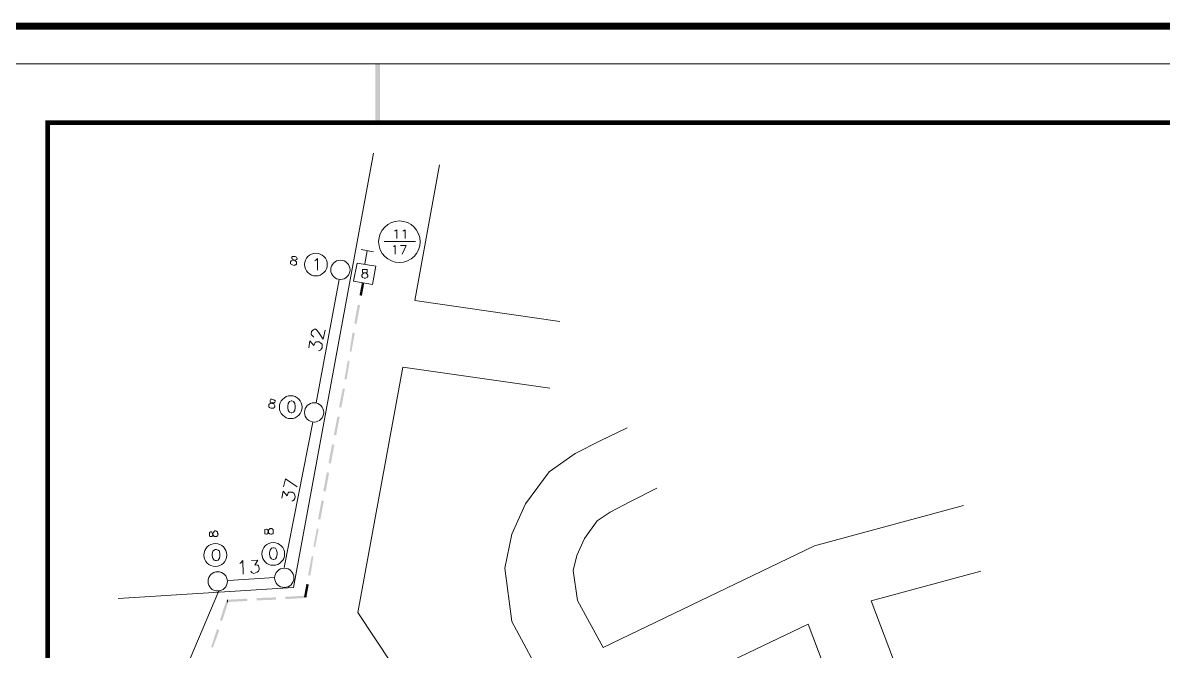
# Model space of a CAD drawing. Header units: millimetres. Extents: x -5 to 817, y 96 to 1062.
# Drawn here: x 261.7 to 422.7, y 973.3 to 1061.9 of the extents above; entities that cross this region are included whole.
import ezdxf

# ---------------------------------------------------------------- set-up
doc = ezdxf.new("R2010")
doc.units = ezdxf.units.MM
doc.layers.add('PDF_0', color=7, linetype='Continuous')
for name, color, linetype, true_color in [('PDF_AERIAL', 8, 'Continuous', 0x808080), ('PDF_FEED', 11, 'Continuous', 0xff7f7f), ('PDF_HCOUNT', 8, 'Continuous', 0x808080), ('PDF_NODEBOUNDARY', 8, 'Continuous', 0x808080), ('PDF_POLENUMBER', 8, 'Continuous', 0x808080), ('PDF_RDBKGRD', 8, 'Continuous', 0x808080), ('PDF_STRAND', 8, 'Continuous', 0x808080)]:
    doc.layers.add(name, color=color, linetype=linetype, true_color=true_color)

msp = doc.modelspace()

# ---------------------------------------------------------------- linework, layer by layer
at = {"layer": 'PDF_0', "lineweight": 0, "const_width": 0.989}
msp.add_lwpolyline([(2.7, 1061.45), (816.46, 1061.45), (816.46, 96.24), (2.7, 96.24)], close=True, dxfattribs=at)
at = {"layer": 'PDF_0', "lineweight": 0}
for points in [[(7.98, 1056.17), (807.47, 1056.17), (807.47, 143.4), (7.98, 143.4)], [(7.98, 143.4), (807.47, 143.4), (807.47, 1056.17), (7.98, 1056.17)]]:
    msp.add_lwpolyline(points, close=True, dxfattribs=at)
at = {"layer": 'PDF_AERIAL', "lineweight": 9}
for points in [[(303.14, 1008.35), (306.35, 1025.75)], [(302.81, 1017.67), (302.73, 1017.67), (302.56, 1017.83), (302.48, 1017.92), (302.4, 1018.08), (302.48, 1018.41), (302.64, 1018.58), (302.73, 1018.66), (302.89, 1018.74), (303.06, 1018.74), (303.22, 1018.58), (303.47, 1018.33), (304.13, 1017.34), (304.37, 1018.58)], [(302.07, 1016.1), (302.23, 1017.09), (302.81, 1016.43), (302.89, 1016.68), (302.97, 1016.84), (303.14, 1016.93), (303.38, 1016.93), (303.55, 1016.93), (303.8, 1016.76), (303.96, 1016.6), (303.96, 1016.35), (303.96, 1016.1), (303.8, 1015.85), (303.71, 1015.77), (303.47, 1015.69)], [(298.6, 985.1), (302.64, 1005.63)], [(300.42, 996.48), (298.77, 997.63), (298.52, 996.48)], [(298.27, 994.91), (298.44, 995.9), (299.02, 995.24), (299.1, 995.49), (299.18, 995.65), (299.26, 995.74), (299.59, 995.74), (299.76, 995.74), (300, 995.57), (300.09, 995.33), (300.17, 995.08), (300.09, 994.83), (299.92, 994.58), (299.84, 994.5), (299.67, 994.5)], [(292.34, 985.68), (292.5, 985.76), (292.75, 986.09), (292.83, 984.19)], [(293.99, 986.09), (294.89, 986.17), (294.48, 985.43), (294.73, 985.51), (294.89, 985.43), (294.98, 985.35), (295.06, 985.02), (295.06, 984.85), (294.98, 984.61), (294.81, 984.44), (294.56, 984.36), (294.32, 984.28), (294.07, 984.36), (293.99, 984.44), (293.9, 984.61)], [(290.69, 983.29), (297.28, 983.7)], [(280.13, 959.96), (289.37, 981.8)]]:
    msp.add_lwpolyline(points, dxfattribs=at)
at = {"layer": 'PDF_FEED', "color": 7, "lineweight": 9}
for points in [[(314.19, 1032.59), (314.27, 1032.59), (314.52, 1032.76), (314.52, 1031.52)], [(315.34, 1032.59), (315.5, 1032.59), (315.67, 1032.76), (315.67, 1031.52)], [(314.02, 1030.37), (314.1, 1030.37), (314.27, 1030.53), (314.27, 1029.29)], [(315.26, 1029.29), (315.83, 1030.53), (315.01, 1030.53)]]:
    msp.add_lwpolyline(points, dxfattribs=at)
at = {"layer": 'PDF_FEED', "lineweight": 20}
for points in [[(312.7, 1031.11), (317.15, 1031.11)], [(311.22, 1029.62), (309.49, 1029.95)], [(309.98, 1027.97), (310.31, 1029.79)], [(310.23, 1027.81), (310.23, 1027.81)], [(308.66, 1026.74), (308.66, 1026.74)], [(311.3, 1026.33), (311.3, 1026.33)], [(309.73, 1025.25), (309.73, 1025.25)]]:
    msp.add_lwpolyline(points, dxfattribs=at)
msp.add_lwpolyline([(311.55, 1027.64), (308.91, 1028.06), (308.41, 1025.5), (311.05, 1025.01)], close=True, dxfattribs=at)
at = {"layer": 'PDF_FEED', "color": 7, "lineweight": 9}
msp.add_lwpolyline([(309.9, 1027.15), (309.65, 1027.15), (309.65, 1026.98), (309.65, 1026.9), (309.65, 1026.74), (309.82, 1026.66), (310.06, 1026.66), (310.23, 1026.57), (310.31, 1026.49), (310.39, 1026.33), (310.39, 1026.16), (310.31, 1026.08), (310.31, 1026), (310.06, 1025.91), (309.9, 1025.91), (309.65, 1026), (309.65, 1026.08), (309.57, 1026.16), (309.57, 1026.33), (309.65, 1026.49), (309.73, 1026.57), (309.9, 1026.66), (310.15, 1026.66), (310.31, 1026.74), (310.31, 1026.9), (310.31, 1026.98), (310.31, 1027.15), (310.06, 1027.15)], close=True, dxfattribs=at)
at = {"layer": 'PDF_FEED', "lineweight": 0}
for points in [[(290.61, 980.24), (290.61, 980.57)], [(301.74, 980.98), (301.41, 980.98)]]:
    msp.add_lwpolyline(points, dxfattribs=at)
at = {"layer": 'PDF_FEED', "lineweight": 20}
msp.add_circle((314.87, 1031.06), 2.93, dxfattribs=at)
at = {"layer": 'PDF_FEED', "transparency": 33554559}
for points in [[(309.57, 1025.25), (309.57, 1023.44), (309.24, 1023.52)], [(309.9, 1025.17), (309.57, 1025.25), (309.57, 1023.44)], [(308.99, 1022.2), (308.83, 1019.48), (308.5, 1019.56)], [(309.32, 1022.12), (308.99, 1022.2), (308.83, 1019.48)], [(308.25, 1018.25), (308.08, 1015.52), (307.84, 1015.61)], [(308.58, 1018.16), (308.25, 1018.25), (308.08, 1015.52)], [(307.59, 1014.29), (307.42, 1011.65), (307.1, 1011.65)], [(307.84, 1014.21), (307.59, 1014.29), (307.42, 1011.65)], [(306.85, 1010.33), (306.68, 1007.69), (306.35, 1007.69)], [(307.18, 1010.33), (306.85, 1010.33), (306.68, 1007.69)], [(306.11, 1006.37), (305.94, 1003.73), (305.61, 1003.82)], [(306.44, 1006.37), (306.11, 1006.37), (305.94, 1003.73)], [(305.36, 1002.5), (305.2, 999.78), (304.87, 999.86)], [(305.69, 1002.42), (305.36, 1002.5), (305.2, 999.78)], [(304.62, 998.54), (304.46, 995.82), (304.13, 995.9)], [(304.95, 998.46), (304.62, 998.54), (304.46, 995.82)], [(303.88, 994.58), (303.71, 991.86), (303.38, 991.94)], [(304.21, 994.5), (303.88, 994.58), (303.71, 991.86)], [(303.22, 990.63), (302.97, 987.99), (302.73, 987.99)], [(303.47, 990.54), (303.22, 990.63), (302.97, 987.99)], [(302.48, 986.67), (302.31, 984.03), (301.98, 984.03)], [(302.73, 986.67), (302.48, 986.67), (302.31, 984.03)], [(301.74, 982.79), (301.74, 980.98), (301.41, 980.98)], [(302.07, 982.71), (301.74, 982.79), (301.74, 980.98)], [(290.44, 980.48), (289.86, 977.6), (289.53, 977.68)], [(290.77, 980.4), (290.44, 980.48), (289.86, 977.6)], [(293.41, 980.4), (293.41, 980.73), (290.61, 980.24)], [(293.41, 980.73), (290.61, 980.24), (290.61, 980.57)], [(297.45, 980.57), (297.45, 980.9), (294.73, 980.48)], [(297.45, 980.9), (294.73, 980.48), (294.73, 980.81)], [(301.57, 980.81), (301.57, 981.14), (298.77, 980.65)], [(301.57, 981.14), (298.77, 980.65), (298.77, 980.98)], [(289.12, 976.44), (288.54, 973.81), (288.3, 973.89)], [(289.45, 976.28), (289.12, 976.44), (288.54, 973.81)]]:
    msp.add_solid(points, dxfattribs=at)
at = {"layer": 'PDF_HCOUNT', "lineweight": 9}
msp.add_lwpolyline([(302.89, 1028.39), (303.06, 1028.47), (303.3, 1028.72), (303.3, 1027.07)], dxfattribs=at)
for points in [[(299.59, 1008.6), (299.34, 1008.52), (299.18, 1008.27), (299.1, 1007.86), (299.1, 1007.69), (299.18, 1007.28), (299.34, 1007.03), (299.59, 1006.95), (299.67, 1006.95), (299.92, 1007.03), (300.09, 1007.28), (300.17, 1007.69), (300.17, 1007.86), (300.09, 1008.27), (299.92, 1008.52), (299.67, 1008.6)], [(288.87, 987.66), (288.71, 987.58), (288.54, 987.41), (288.46, 987), (288.46, 986.75), (288.54, 986.42), (288.71, 986.17), (288.87, 986.09), (289.04, 986.09), (289.29, 986.17), (289.45, 986.42), (289.53, 986.75), (289.53, 987), (289.45, 987.41), (289.29, 987.58), (289.04, 987.66)], [(297.04, 987.9), (296.79, 987.82), (296.62, 987.58), (296.54, 987.25), (296.54, 987), (296.62, 986.59), (296.79, 986.34), (297.04, 986.26), (297.12, 986.26), (297.37, 986.34), (297.53, 986.59), (297.61, 987), (297.61, 987.25), (297.53, 987.58), (297.37, 987.82), (297.12, 987.9)]]:
    msp.add_lwpolyline(points, close=True, dxfattribs=at)
for centre in [(303.08, 1027.85), (299.53, 1007.73), (288.89, 986.87), (297.06, 987.03)]:
    msp.add_circle(centre, 1.61, dxfattribs=at)
at = {"layer": 'PDF_NODEBOUNDARY', "lineweight": 0}
msp.add_lwpolyline([(140.76, 867.78, 0.6, 0.6, 0), (186.85, 877.18, 0.577, 0.577, 0), (186.85, 903.81, 0.66, 0.66, 0), (265.21, 903.81, 0.66, 0.66, 0), (265.21, 1047.84, 0.66, 0.66, 0), (311.79, 1047.84, 0.66, 0.66, 0), (506.95, 1047.84, 0.66, 0.66, 0), (506.95, 849.85, 0.66, 0.66, 0), (712.9, 849.89, 0, 0, 0)], format="xyseb", dxfattribs=at)
at = {"layer": 'PDF_NODEBOUNDARY', "transparency": 33554559}
for points in [[(311.46, 1047.84), (312.12, 1047.84), (311.46, 1056.09)], [(312.12, 1047.84), (311.46, 1056.09), (312.12, 1056.09)]]:
    msp.add_solid(points, dxfattribs=at)
at = {"layer": 'PDF_POLENUMBER', "lineweight": 9}
for points in [[(300, 1028.96), (299.76, 1028.96), (299.67, 1028.88), (299.67, 1028.72), (299.76, 1028.63), (299.84, 1028.55), (300.09, 1028.47), (300.17, 1028.39), (300.33, 1028.22), (300.33, 1028.14), (300.33, 1027.89), (300.25, 1027.81), (300.17, 1027.81), (300, 1027.73), (299.76, 1027.81), (299.59, 1027.89), (299.51, 1027.97), (299.51, 1028.06), (299.51, 1028.22), (299.59, 1028.39), (299.76, 1028.47), (299.92, 1028.47), (300.17, 1028.47), (300.33, 1028.55), (300.42, 1028.63), (300.42, 1028.72), (300.33, 1028.88), (300.17, 1028.96)], [(296.87, 1008.85), (296.71, 1008.85), (296.62, 1008.68), (296.62, 1008.6), (296.62, 1008.43), (296.79, 1008.35), (296.95, 1008.27), (297.12, 1008.19), (297.2, 1008.1), (297.28, 1007.94), (297.28, 1007.77), (297.2, 1007.69), (297.12, 1007.61), (296.95, 1007.61), (296.71, 1007.61), (296.54, 1007.69), (296.46, 1007.77), (296.46, 1007.94), (296.46, 1008.1), (296.54, 1008.19), (296.71, 1008.27), (296.87, 1008.35), (297.12, 1008.35), (297.2, 1008.35), (297.28, 1008.43), (297.37, 1008.6), (297.28, 1008.68), (297.12, 1008.76)], [(288.05, 989.64), (288.13, 989.47), (288.21, 989.47), (288.38, 989.47), (288.46, 989.55), (288.54, 989.64), (288.54, 989.88), (288.63, 990.05), (288.71, 990.21), (288.79, 990.3), (288.96, 990.3), (289.12, 990.21), (289.2, 990.13), (289.2, 989.97), (289.29, 989.8), (289.2, 989.55), (289.12, 989.55), (289.04, 989.47), (288.87, 989.47), (288.71, 989.47), (288.63, 989.64), (288.54, 989.8), (288.46, 989.97), (288.38, 990.13), (288.3, 990.13), (288.21, 990.13), (288.05, 990.05), (288.05, 989.88)], [(295.88, 990.05), (295.88, 989.88), (296.05, 989.8), (296.13, 989.8), (296.29, 989.88), (296.29, 990.05), (296.38, 990.21), (296.46, 990.46), (296.54, 990.54), (296.62, 990.63), (296.87, 990.63), (296.95, 990.54), (297.04, 990.46), (297.04, 990.3), (297.04, 990.05), (297.04, 989.88), (296.95, 989.88), (296.87, 989.8), (296.71, 989.8), (296.54, 989.88), (296.46, 989.97), (296.38, 990.13), (296.29, 990.38), (296.29, 990.46), (296.13, 990.54), (296.05, 990.54), (295.88, 990.46), (295.88, 990.3)]]:
    msp.add_lwpolyline(points, close=True, dxfattribs=at)
at = {"layer": 'PDF_RDBKGRD', "lineweight": 0}
for points in [[(275.19, 980.73), (299.92, 982.3), (311.22, 1043.56)], [(337.52, 1019.81), (317.07, 1022.78), (320.53, 1041.91)], [(336.12, 1010.41), (315.34, 1013.38), (308.99, 978.75), (339.83, 932.25), (344.94, 909.91), (348.98, 898.78), (369.1, 906.2), (368.68, 906.94)], [(368.77, 906.78), (330.76, 977.52), (329.77, 985.02), (330.76, 989.8), (332.65, 994.09), (336.03, 998.62), (339.66, 1001.18), (343.21, 1002.99), (347, 1004.81)], [(351.2, 996.31), (347.49, 994.42), (344.61, 992.93), (342.79, 991.7), (340.98, 989.22), (339.91, 986.83), (339.41, 984.69), (339.99, 980.48), (343.62, 973.81), (373.47, 988.15), (394.49, 993.84)], [(419.39, 924.26), (404.71, 919.06), (381.46, 980.4), (396.96, 984.61)], [(377.18, 911.31), (348.07, 965.4), (372.56, 977.1), (395.73, 915.93), (389.87, 913.87)]]:
    msp.add_lwpolyline(points, dxfattribs=at)
at = {"layer": 'PDF_STRAND', "lineweight": 9}
for points in [[(305.2, 1027.4), (305.2, 1027.4)], [(305.2, 1027.4), (305.2, 1027.4)], [(306.77, 1028.47), (306.77, 1028.47)], [(306.77, 1028.47), (306.77, 1028.47)], [(306.35, 1025.75), (306.35, 1025.75)], [(306.35, 1025.75), (306.35, 1025.75)], [(306.35, 1025.75), (306.35, 1025.75)], [(307.92, 1026.9), (307.92, 1026.9)], [(307.92, 1026.9), (307.92, 1026.9)], [(307.92, 1026.9), (307.92, 1026.9)], [(303.14, 1008.35), (303.14, 1008.35)], [(303.14, 1008.35), (303.14, 1008.35)], [(301.57, 1007.28), (301.57, 1007.28)], [(301.57, 1007.28), (301.57, 1007.28)], [(304.29, 1006.79), (304.29, 1006.79)], [(304.29, 1006.79), (304.29, 1006.79)], [(304.29, 1006.79), (304.29, 1006.79)], [(302.64, 1005.63), (302.64, 1005.63)], [(302.64, 1005.63), (302.64, 1005.63)], [(302.64, 1005.63), (302.64, 1005.63)], [(289.2, 984.61), (289.2, 984.61)], [(289.2, 984.61), (289.2, 984.61)], [(297.28, 983.7), (297.28, 983.7)], [(297.28, 983.7), (297.28, 983.7)], [(297.28, 983.7), (297.28, 983.7)], [(298.6, 985.1), (298.6, 985.1)], [(298.6, 985.1), (298.6, 985.1)], [(300, 983.78), (300, 983.78)], [(300, 983.78), (300, 983.78)], [(287.88, 983.12), (287.88, 983.12)], [(287.88, 983.12), (287.88, 983.12)], [(287.88, 983.12), (287.88, 983.12)], [(290.69, 983.29), (290.69, 983.29)], [(290.69, 983.29), (290.69, 983.29)], [(298.69, 982.38), (298.69, 982.38)], [(298.69, 982.38), (298.69, 982.38)], [(298.69, 982.38), (298.69, 982.38)], [(289.37, 981.8), (289.37, 981.8)], [(289.37, 981.8), (289.37, 981.8)], [(289.37, 981.8), (289.37, 981.8)]]:
    msp.add_lwpolyline(points, dxfattribs=at)
for centre in [(306.54, 1027.1), (302.83, 1006.99), (289.22, 983.16), (298.62, 983.65)]:
    msp.add_circle(centre, 1.36, dxfattribs=at)

doc.saveas('drawing.dxf')
